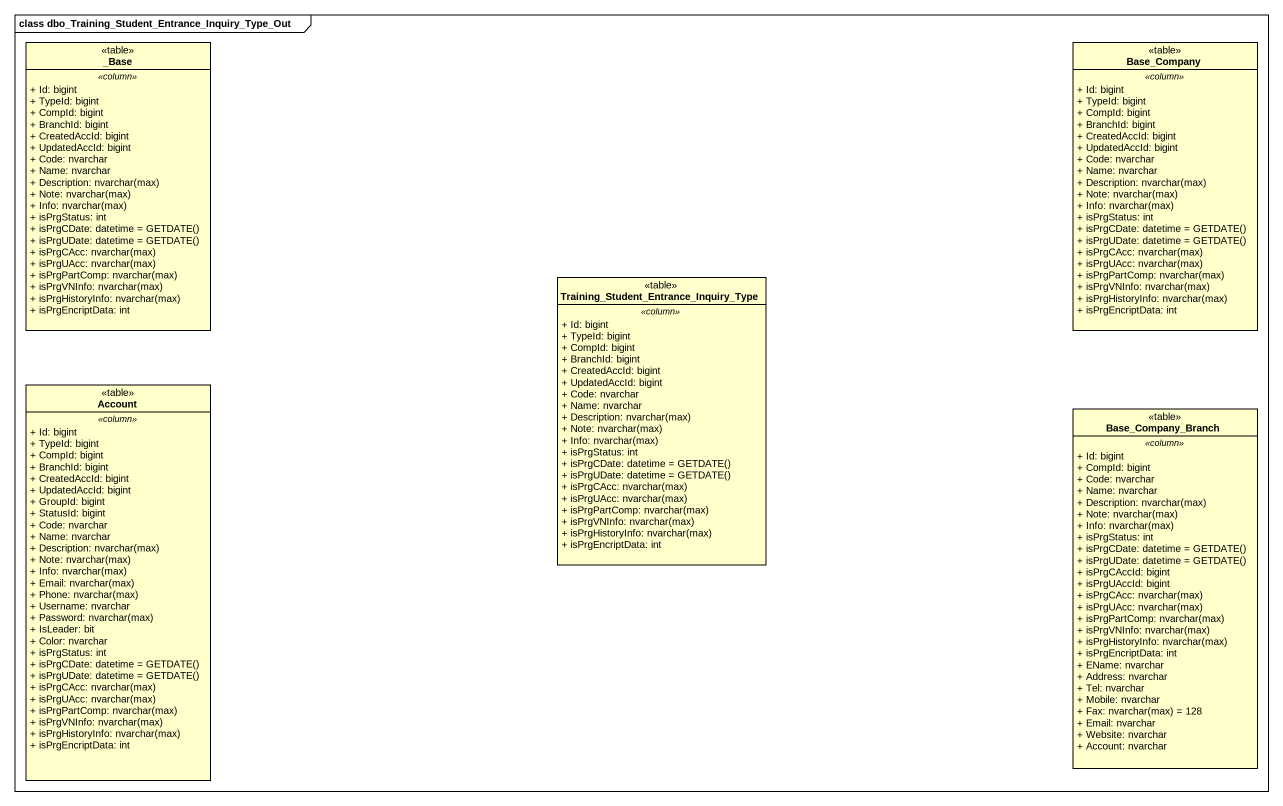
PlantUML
@startuml
mainframe class dbo_Training_Student_Entrance_Inquiry_Type_Out
hide circle
hide empty members
skinparam classAttributeIconSize 0
class "_Base" as Base <<table>> {
  .. <<column>> ..
  + Id: bigint
  + TypeId: bigint
  + CompId: bigint
  + BranchId: bigint
  + CreatedAccId: bigint
  + UpdatedAccId: bigint
  + Code: nvarchar
  + Name: nvarchar
  {field} + Description: nvarchar(max)
  {field} + Note: nvarchar(max)
  {field} + Info: nvarchar(max)
  + isPrgStatus: int
  {field} + isPrgCDate: datetime = GETDATE()
  {field} + isPrgUDate: datetime = GETDATE()
  {field} + isPrgCAcc: nvarchar(max)
  {field} + isPrgUAcc: nvarchar(max)
  {field} + isPrgPartComp: nvarchar(max)
  {field} + isPrgVNInfo: nvarchar(max)
  {field} + isPrgHistoryInfo: nvarchar(max)
  + isPrgEncriptData: int
}
class Base_Company <<table>> {
  .. <<column>> ..
  + Id: bigint
  + TypeId: bigint
  + CompId: bigint
  + BranchId: bigint
  + CreatedAccId: bigint
  + UpdatedAccId: bigint
  + Code: nvarchar
  + Name: nvarchar
  {field} + Description: nvarchar(max)
  {field} + Note: nvarchar(max)
  {field} + Info: nvarchar(max)
  + isPrgStatus: int
  {field} + isPrgCDate: datetime = GETDATE()
  {field} + isPrgUDate: datetime = GETDATE()
  {field} + isPrgCAcc: nvarchar(max)
  {field} + isPrgUAcc: nvarchar(max)
  {field} + isPrgPartComp: nvarchar(max)
  {field} + isPrgVNInfo: nvarchar(max)
  {field} + isPrgHistoryInfo: nvarchar(max)
  + isPrgEncriptData: int
}
class "Training_Student_Entrance_Inquiry_Type" as Training_Student_Entrance <<table>> {
  .. <<column>> ..
  + Id: bigint
  + TypeId: bigint
  + CompId: bigint
  + BranchId: bigint
  + CreatedAccId: bigint
  + UpdatedAccId: bigint
  + Code: nvarchar
  + Name: nvarchar
  {field} + Description: nvarchar(max)
  {field} + Note: nvarchar(max)
  {field} + Info: nvarchar(max)
  + isPrgStatus: int
  {field} + isPrgCDate: datetime = GETDATE()
  {field} + isPrgUDate: datetime = GETDATE()
  {field} + isPrgCAcc: nvarchar(max)
  {field} + isPrgUAcc: nvarchar(max)
  {field} + isPrgPartComp: nvarchar(max)
  {field} + isPrgVNInfo: nvarchar(max)
  {field} + isPrgHistoryInfo: nvarchar(max)
  + isPrgEncriptData: int
}
class Account <<table>> {
  .. <<column>> ..
  + Id: bigint
  + TypeId: bigint
  + CompId: bigint
  + BranchId: bigint
  + CreatedAccId: bigint
  + UpdatedAccId: bigint
  + GroupId: bigint
  + StatusId: bigint
  + Code: nvarchar
  + Name: nvarchar
  {field} + Description: nvarchar(max)
  {field} + Note: nvarchar(max)
  {field} + Info: nvarchar(max)
  {field} + Email: nvarchar(max)
  {field} + Phone: nvarchar(max)
  + Username: nvarchar
  {field} + Password: nvarchar(max)
  + IsLeader: bit
  + Color: nvarchar
  + isPrgStatus: int
  {field} + isPrgCDate: datetime = GETDATE()
  {field} + isPrgUDate: datetime = GETDATE()
  {field} + isPrgCAcc: nvarchar(max)
  {field} + isPrgUAcc: nvarchar(max)
  {field} + isPrgPartComp: nvarchar(max)
  {field} + isPrgVNInfo: nvarchar(max)
  {field} + isPrgHistoryInfo: nvarchar(max)
  + isPrgEncriptData: int
}
class Base_Company_Branch <<table>> {
  .. <<column>> ..
  + Id: bigint
  + CompId: bigint
  + Code: nvarchar
  + Name: nvarchar
  {field} + Description: nvarchar(max)
  {field} + Note: nvarchar(max)
  {field} + Info: nvarchar(max)
  + isPrgStatus: int
  {field} + isPrgCDate: datetime = GETDATE()
  {field} + isPrgUDate: datetime = GETDATE()
  + isPrgCAccId: bigint
  + isPrgUAccId: bigint
  {field} + isPrgCAcc: nvarchar(max)
  {field} + isPrgUAcc: nvarchar(max)
  {field} + isPrgPartComp: nvarchar(max)
  {field} + isPrgVNInfo: nvarchar(max)
  {field} + isPrgHistoryInfo: nvarchar(max)
  + isPrgEncriptData: int
  + EName: nvarchar
  + Address: nvarchar
  + Tel: nvarchar
  + Mobile: nvarchar
  {field} + Fax: nvarchar(max) = 128
  + Email: nvarchar
  + Website: nvarchar
  + Account: nvarchar
}
@enduml
